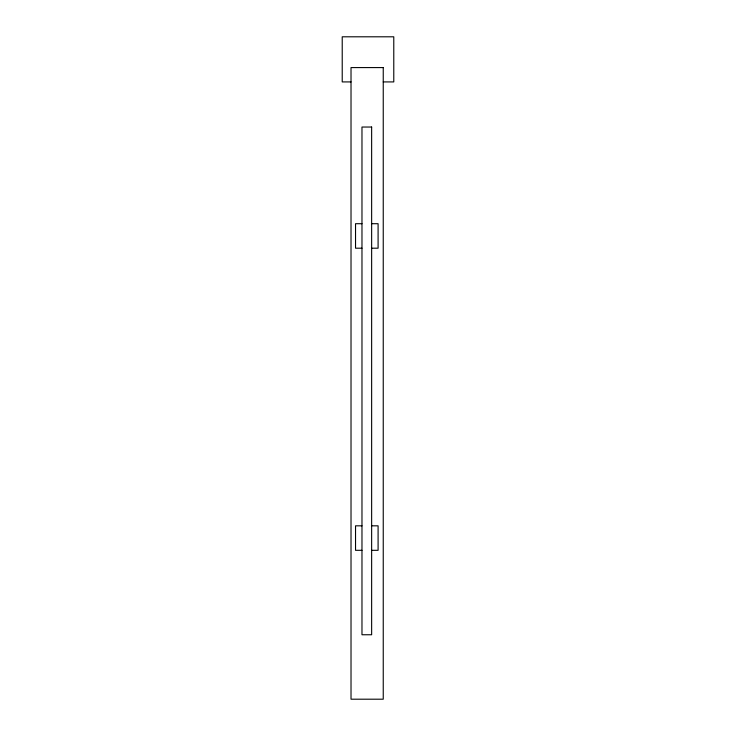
<?xml version="1.0" encoding="UTF-8"?>
<svg xmlns="http://www.w3.org/2000/svg" width="736" height="736" viewBox="0 0 736 736"><rect width="100%" height="100%" fill="white"/><g stroke="black" fill="none" stroke-linecap="round" stroke-linejoin="round"><path stroke-width="1.1" d="M351.017 81.917L342.222 81.917L342.222 36.8L393.778 36.8L393.778 81.917L383.244 81.917M361.974 223.707L355.534 223.707L355.534 248.198L361.974 248.198M371.643 223.707L378.092 223.707L378.092 248.198L371.643 248.198M361.974 525.826L355.534 525.826L355.534 550.316L361.974 550.316M371.643 525.826L378.092 525.826L378.092 550.316L371.643 550.316M383.244 67.583L351.017 67.583L351.017 699.2L383.244 699.2L383.244 67.583M371.643 127.034L361.974 127.034L361.974 634.754L371.643 634.754L371.643 127.034"/></g></svg>
